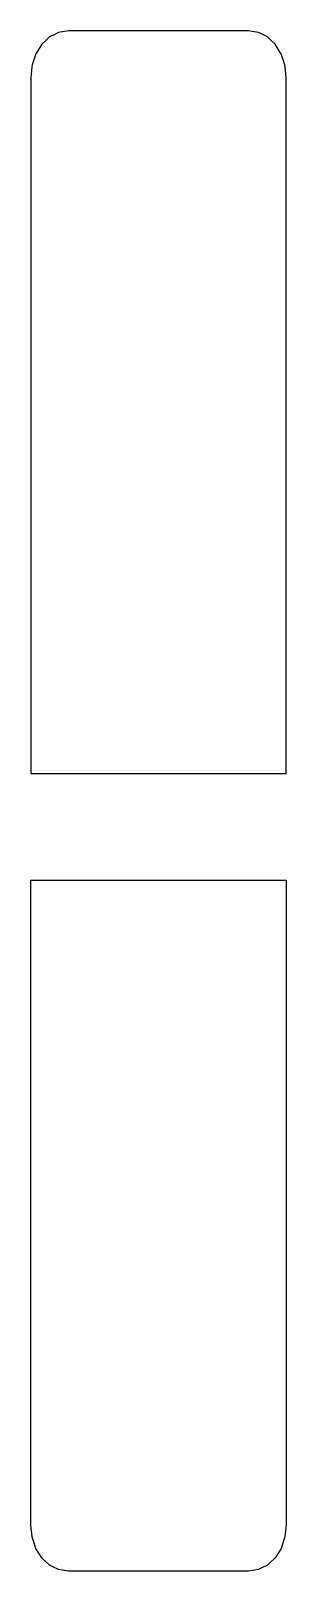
# Model space of a CAD drawing. Header units: metres. Extents: x 2.4 to 16, y -13.6 to 68.4.
import ezdxf

# ---------------------------------------------------------------- set-up
doc = ezdxf.new("R2010")
doc.units = ezdxf.units.M

msp = doc.modelspace()

# ---------------------------------------------------------------- linework, layer by layer
for p, q in [((3.602, 68.139), (3.4, 68.036)), ((3.882, 68.281), (3.602, 68.139)), ((4.07, 68.311), (3.882, 68.281)), ((4.4, 68.364), (4.07, 68.311)), ((7.719, 68.364), (4.4, 68.364)), ((14, 68.364), (7.719, 68.364)), ((14.185, 68.335), (14, 68.364)), ((14.518, 68.281), (14.185, 68.335)), ((14.716, 68.18), (14.518, 68.281)), ((15, 68.036), (14.716, 68.18)), ((2.876, 67.472), (2.668, 67.14)), ((2.986, 67.647), (2.876, 67.472)), ((3.2, 67.849), (2.986, 67.647)), ((3.4, 68.036), (3.2, 67.849)), ((15.222, 67.827), (15, 68.036)), ((15.414, 67.647), (15.222, 67.827)), ((15.65, 67.271), (15.414, 67.647)), ((15.732, 67.14), (15.65, 67.271)), ((2.459, 66.453), (2.4, 65.861)), ((2.468, 66.545), (2.459, 66.453)), ((2.472, 66.556), (2.468, 66.545)), ((2.486, 66.602), (2.472, 66.556)), ((2.632, 67.035), (2.486, 66.602)), ((2.668, 67.14), (2.632, 67.035)), ((15.914, 66.602), (15.732, 67.14)), ((15.932, 66.545), (15.914, 66.602)), ((15.941, 66.453), (15.932, 66.545)), ((16, 65.861), (15.941, 66.453)), ((2.4, 65.861), (2.4, 65.614)), ((2.4, 65.614), (2.4, 65.597)), ((2.4, 65.597), (2.4, 63.894)), ((16, 65.466), (16, 65.861)), ((16, 63.263), (16, 65.466)), ((2.4, 63.894), (2.4, 62.533)), ((16, 63.013), (16, 63.263)), ((16, 63.263), (16, 63.263)), ((2.4, 62.533), (2.4, 62.366)), ((2.4, 62.366), (2.4, 61.188)), ((16, 61.43), (16, 63.013)), ((2.4, 61.188), (2.4, 60.973)), ((2.4, 60.973), (2.4, 59.917)), ((16, 60.258), (16, 61.43)), ((2.4, 59.917), (2.4, 58.95)), ((16, 59.31), (16, 60.258)), ((16, 58.488), (16, 59.31)), ((2.4, 58.95), (2.4, 58.694)), ((2.4, 58.694), (2.4, 57.766)), ((16, 57.73), (16, 58.488)), ((2.4, 57.766), (2.4, 57.501)), ((2.4, 57.501), (2.4, 56.578)), ((16, 56.99), (16, 57.73)), ((2.4, 56.578), (2.4, 56.323)), ((16, 56.471), (16, 56.99)), ((2.4, 56.323), (2.4, 56.11)), ((2.4, 56.11), (2.4, 55.958)), ((2.4, 55.958), (2.4, 53.952)), ((16, 55.992), (16, 56.471)), ((16, 48.012), (16, 55.992)), ((2.4, 53.952), (2.4, 51.917)), ((2.4, 51.917), (2.4, 48.012)), ((2.4, 48.012), (2.4, 42.082)), ((16, 42.082), (16, 48.012)), ((2.4, 42.082), (2.4, 31.818)), ((16, 31.818), (16, 42.082)), ((2.4, 31.818), (2.4, 30.465)), ((16, 28.842), (16, 31.818)), ((2.4, 30.465), (2.4, 28.842)), ((2.4, 28.842), (11.326, 28.842)), ((11.326, 28.842), (16, 28.842)), ((2.4, 21.835), (2.4, 23.158)), ((2.4, 23.158), (7.074, 23.158)), ((7.074, 23.158), (16, 23.158)), ((16, 23.158), (16, 20.182)), ((2.4, 20.182), (2.4, 21.835)), ((2.4, 14.3), (2.4, 20.182)), ((16, 20.182), (16, 14.3)), ((2.4, 7.143), (2.4, 14.3)), ((16, 14.3), (16, 7.143)), ((2.4, 3.947), (2.4, 7.143)), ((16, 7.143), (16, -0.475)), ((2.4, 1.369), (2.4, 3.947)), ((2.4, -0.848), (2.4, 1.369)), ((16, -0.475), (16, -0.997)), ((2.4, -1.043), (2.4, -0.848)), ((2.4, -1.286), (2.4, -1.043)), ((2.4, -1.554), (2.4, -1.286)), ((2.4, -2.493), (2.4, -1.554)), ((16, -0.997), (16, -1.577)), ((16, -1.577), (16, -2.268)), ((16, -2.268), (16, -2.995)), ((2.4, -2.757), (2.4, -2.493)), ((2.4, -3.72), (2.4, -2.757)), ((16, -2.995), (16, -3.81)), ((2.4, -4.747), (2.4, -3.72)), ((16, -3.81), (16, -4.791)), ((2.4, -4.987), (2.4, -4.747)), ((16, -4.791), (16, -6.073)), ((2.4, -6.114), (2.4, -4.987)), ((2.4, -6.317), (2.4, -6.114)), ((2.4, -7.595), (2.4, -6.317)), ((16, -6.073), (16, -6.5)), ((16, -6.5), (16, -8.223)), ((2.4, -9.134), (2.4, -7.595)), ((16, -8.223), (16, -11.092)), ((16, -8.223), (16, -8.223)), ((2.4, -9.237), (2.4, -9.134)), ((2.4, -11.112), (2.4, -9.237)), ((2.4, -11.136), (2.4, -11.112)), ((2.403, -11.168), (2.4, -11.136)), ((2.468, -11.788), (2.403, -11.168)), ((15.997, -11.168), (15.932, -11.788)), ((16, -11.136), (15.997, -11.168)), ((16, -11.092), (16, -11.098)), ((16, -11.098), (16, -11.136)), ((2.664, -12.409), (2.468, -11.788)), ((15.894, -11.908), (15.736, -12.409)), ((15.932, -11.788), (15.894, -11.908)), ((2.668, -12.42), (2.664, -12.409)), ((2.67, -12.423), (2.668, -12.42)), ((2.986, -12.919), (2.67, -12.423)), ((3.073, -12.999), (2.986, -12.919)), ((3.4, -13.301), (3.073, -12.999)), ((15.414, -12.919), (15.118, -13.192)), ((15.465, -12.838), (15.414, -12.919)), ((15.732, -12.42), (15.465, -12.838)), ((15.733, -12.418), (15.732, -12.42)), ((15.736, -12.409), (15.733, -12.418)), ((3.565, -13.383), (3.4, -13.301)), ((3.882, -13.541), (3.565, -13.383)), ((4.094, -13.574), (3.882, -13.541)), ((4.4, -13.623), (4.094, -13.574)), ((8.483, -13.623), (4.4, -13.623)), ((14, -13.623), (8.483, -13.623)), ((14.215, -13.589), (14, -13.623)), ((14.518, -13.541), (14.215, -13.589)), ((14.697, -13.452), (14.518, -13.541)), ((15, -13.301), (14.697, -13.452)), ((15.118, -13.192), (15, -13.301))]:
    msp.add_line(p, q)

doc.saveas('drawing.dxf')
